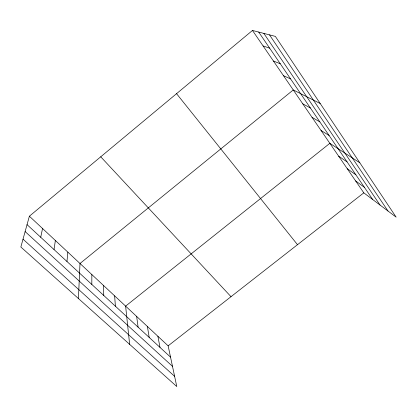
<?xml version="1.0" encoding="UTF-8"?>
<svg xmlns="http://www.w3.org/2000/svg" width="417" height="417" viewBox="0 0 417 417"><rect width="100%" height="100%" fill="white"/><g stroke="black" fill="none" stroke-linecap="round" stroke-linejoin="round"><path stroke-width="0.63" d="M91.823 284.451L91.839 274.568M78.427 298.53L79.996 263.502L293.26 89.947L320.199 103.494M66.97 261.501L67.841 252.144M54.033 249.554L55.362 240.489M40.725 237.268L42.544 228.511M29.378 216.209L20.85 247.01L176.787 386.543L168.14 345.849L29.378 216.209L252.478 30.457L275.356 36.388L396.15 217.148L363.796 192.842L252.478 30.457M168.14 345.849L363.796 192.842M263.106 45.959L269.648 48.143M273.437 61.033L280.276 63.754M283.482 75.691L290.602 78.917M302.773 103.828L310.389 107.982M312.036 117.339L319.875 121.92M321.054 130.495L329.112 135.483M359.84 162.812L329.842 143.318L125.621 306.125L129.635 344.353M338.667 156.182L347.106 161.916M347.257 168.718L355.878 174.801M355.633 180.936L364.422 187.342M23.018 239.17L174.619 376.332M25.124 231.576L172.497 366.345M27.042 224.633L170.537 357.134M100.732 156.797L231.008 296.685M176.553 93.674L297.503 244.685M258.702 32.073L372.735 199.561M263.852 33.407L380.054 205.055M269.507 34.872L388.003 211.028M157.902 336.284L160.003 347.403M147.404 326.48L149.192 337.426M136.651 316.43L138.105 327.189M114.644 295.867L115.394 306.214M103.385 285.353L103.765 295.476"/></g></svg>
